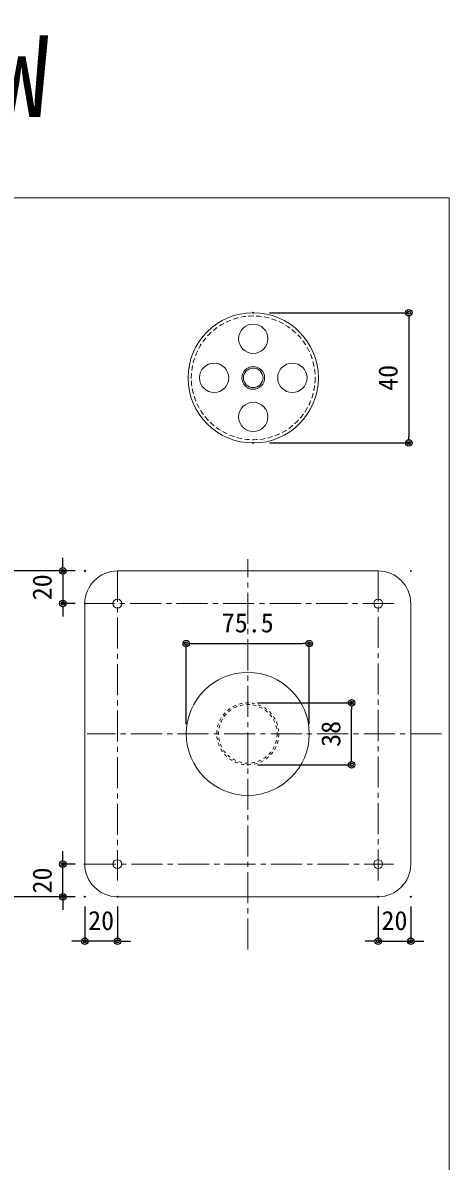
# Model space of a CAD drawing. Units: millimetres, scale not verified. Extents: x -190 to 190, y -305 to 303.
# Drawn here: x 59.1 to 190, y -46.5 to 303 of the extents above; entities that cross this region are included whole.
import ezdxf
from ezdxf.enums import TextEntityAlignment as Align

# ---------------------------------------------------------------- set-up
doc = ezdxf.new("R2010")
doc.units = ezdxf.units.MM
doc.header["$LTSCALE"] = 0.5
doc.header["$PDMODE"] = 32
doc.header["$PDSIZE"] = 0.25
for name, pattern in [('USER1', [8, 2, -2, 2, -2]), ('USER10', [4.7625, 3.175, -1.5875]), ('USER9', [28.575, 19.05, -3.175, 3.175, -3.175])]:
    doc.linetypes.add(name, pattern=pattern)
for name, color, linetype, lineweight in [('0-0_0', 7, 'Continuous', 25), ('0-1_図面枠', 5, 'Continuous', 18), ('0-2_形状', 7, 'Continuous', 18), ('0-4_GREEN', 7, 'Continuous', 18), ('0-5_1手摺寸法', 7, 'Continuous', 25), ('0-D_01外形', 2, 'Continuous', 18)]:
    doc.layers.add(name, color=color, linetype=linetype, lineweight=lineweight)
doc.layers.add('0-3_Defpoints', color=7, linetype='Continuous')
doc.styles.add('ＭＳ ゴシック', font='')
doc.styles.get('ＭＳ ゴシック').set_extended_font_data('MS Gothic')

# ---------------------------------------------------------------- blocks, each defined once
blk = doc.blocks.new('_Origin2')
at = {"layer": '0-0_0'}
blk.add_line((-0.5, 0), (-1, 0), dxfattribs=at)
for radius in [0.5, 0.25]:
    blk.add_circle((0, 0), radius, dxfattribs=at)
blk = doc.blocks.new('D95')
at = {"layer": '0-3_Defpoints'}
for p in [(1279.3361, 566.623), (1279.3361, 526.623), (1327.0752, 526.623)]:
    blk.add_point(p, dxfattribs=at)
at = {"layer": '0-5_1手摺寸法'}
for p, q in [((1284.3361, 566.623), (1327.0752, 566.623)), ((1327.0752, 564.623), (1327.0752, 528.623)), ((1284.3361, 526.623), (1327.0752, 526.623))]:
    blk.add_line(p, q, dxfattribs=at)
at = {"layer": '0-5_1手摺寸法', "xscale": 2, "yscale": 2}
for p, rotation in [((1327.0752, 566.623), 90), ((1327.0752, 526.623), 270)]:
    blk.add_blockref('_Origin2', p, dxfattribs=dict(at, rotation=rotation))
at = {"layer": '0-5_1手摺寸法', "style": 'ＭＳ ゴシック'}
blk.add_text('40', height=5.865, rotation=90, dxfattribs=at).set_placement((1325.3752, 542.623), align=Align.BOTTOM_LEFT)
blk = doc.blocks.new('D97')
at = {"layer": '0-3_Defpoints'}
for p in [(1277.6699, 446.8394), (1309.537, 446.8394), (1277.6699, 427.8394)]:
    blk.add_point(p, dxfattribs=at)
at = {"layer": '0-5_1手摺寸法'}
for p, q in [((1280.6699, 446.8394), (1309.537, 446.8394)), ((1309.537, 429.8394), (1309.537, 444.8394)), ((1280.6699, 427.8394), (1309.537, 427.8394))]:
    blk.add_line(p, q, dxfattribs=at)
at = {"layer": '0-5_1手摺寸法', "xscale": 2, "yscale": 2}
for p, rotation in [((1309.537, 446.8394), 90), ((1309.537, 427.8394), 270)]:
    blk.add_blockref('_Origin2', p, dxfattribs=dict(at, rotation=rotation))
at = {"layer": '0-5_1手摺寸法', "style": 'ＭＳ ゴシック'}
blk.add_text('38', height=5.865, rotation=90, dxfattribs=at).set_placement((1307.837, 433.3394), align=Align.BOTTOM_LEFT)
blk = doc.blocks.new('D98')
at = {"layer": '0-3_Defpoints'}
for p in [(1203.4489, 487.3394), (1227.7473, 487.3394), (1227.6699, 387.3394)]:
    blk.add_point(p, dxfattribs=at)
at = {"layer": '0-5_1手摺寸法'}
for p, q in [((1224.7473, 487.3394), (1203.4489, 487.3394)), ((1203.4489, 389.3394), (1203.4489, 485.3394)), ((1224.6699, 387.3394), (1203.4489, 387.3394))]:
    blk.add_line(p, q, dxfattribs=at)
at = {"layer": '0-5_1手摺寸法', "xscale": 2, "yscale": 2}
for p, rotation in [((1203.4489, 487.3394), 90), ((1203.4489, 387.3394), 270)]:
    blk.add_blockref('_Origin2', p, dxfattribs=dict(at, rotation=rotation))
at = {"layer": '0-5_1手摺寸法', "style": 'ＭＳ ゴシック'}
blk.add_text('200', height=5.865, rotation=90, dxfattribs=at).set_placement((1201.7489, 431.3394), align=Align.BOTTOM_LEFT)
blk = doc.blocks.new('D99')
at = {"layer": '0-3_Defpoints'}
for p in [(1220.9497, 397.3394), (1227.6699, 397.3394), (1227.6699, 387.3394)]:
    blk.add_point(p, dxfattribs=at)
at = {"layer": '0-5_1手摺寸法'}
for p, q in [((1220.9497, 399.3394), (1220.9497, 401.3394)), ((1224.6699, 397.3394), (1220.9497, 397.3394)), ((1220.9497, 387.3394), (1220.9497, 397.3394)), ((1224.6699, 387.3394), (1220.9497, 387.3394)), ((1220.9497, 385.3394), (1220.9497, 383.3394))]:
    blk.add_line(p, q, dxfattribs=at)
at = {"layer": '0-5_1手摺寸法', "xscale": 2, "yscale": 2}
for p, rotation in [((1220.9497, 397.3394), 270), ((1220.9497, 387.3394), 90)]:
    blk.add_blockref('_Origin2', p, dxfattribs=dict(at, rotation=rotation))
at = {"layer": '0-5_1手摺寸法', "style": 'ＭＳ ゴシック'}
blk.add_text('20', height=5.865, rotation=90, dxfattribs=at).set_placement((1219.2497, 388.3394), align=Align.BOTTOM_LEFT)
blk = doc.blocks.new('D100')
at = {"layer": '0-3_Defpoints'}
for p in [(1227.7473, 487.3394), (1220.9497, 477.3394), (1227.7473, 477.3394)]:
    blk.add_point(p, dxfattribs=at)
at = {"layer": '0-5_1手摺寸法'}
for p, q in [((1220.9497, 489.3394), (1220.9497, 491.3394)), ((1224.7473, 487.3394), (1220.9497, 487.3394)), ((1220.9497, 487.3394), (1220.9497, 477.3394)), ((1224.7473, 477.3394), (1220.9497, 477.3394)), ((1220.9497, 475.3394), (1220.9497, 473.3394))]:
    blk.add_line(p, q, dxfattribs=at)
at = {"layer": '0-5_1手摺寸法', "xscale": 2, "yscale": 2}
for p, rotation in [((1220.9497, 487.3394), 270), ((1220.9497, 477.3394), 90)]:
    blk.add_blockref('_Origin2', p, dxfattribs=dict(at, rotation=rotation))
at = {"layer": '0-5_1手摺寸法', "style": 'ＭＳ ゴシック'}
blk.add_text('20', height=5.865, rotation=90, dxfattribs=at).set_placement((1219.2497, 478.3394), align=Align.BOTTOM_LEFT)
blk = doc.blocks.new('D101')
at = {"layer": '0-3_Defpoints'}
for p in [(1227.6699, 387.3394), (1237.6699, 387.3394), (1227.6699, 373.6547)]:
    blk.add_point(p, dxfattribs=at)
at = {"layer": '0-5_1手摺寸法'}
for p, q in [((1227.6699, 384.3394), (1227.6699, 373.6547)), ((1237.6699, 384.3394), (1237.6699, 373.6547)), ((1225.6699, 373.6547), (1223.6699, 373.6547)), ((1237.6699, 373.6547), (1227.6699, 373.6547)), ((1239.6699, 373.6547), (1241.6699, 373.6547))]:
    blk.add_line(p, q, dxfattribs=at)
at = {"layer": '0-5_1手摺寸法', "xscale": 2, "yscale": 2}
blk.add_blockref('_Origin2', (1227.6699, 373.6547), dxfattribs=at)
at = {"layer": '0-5_1手摺寸法', "xscale": 2, "yscale": 2, "rotation": 180}
blk.add_blockref('_Origin2', (1237.6699, 373.6547), dxfattribs=at)
at = {"layer": '0-5_1手摺寸法', "style": 'ＭＳ ゴシック'}
blk.add_text('20', height=5.865, dxfattribs=at).set_placement((1228.6699, 375.3547), align=Align.BOTTOM_LEFT)
blk = doc.blocks.new('D102')
at = {"layer": '0-3_Defpoints'}
for p in [(1317.6699, 387.3394), (1327.6699, 387.3394), (1327.6699, 373.6547)]:
    blk.add_point(p, dxfattribs=at)
at = {"layer": '0-5_1手摺寸法'}
for p, q in [((1317.6699, 384.3394), (1317.6699, 373.6547)), ((1327.6699, 384.3394), (1327.6699, 373.6547)), ((1315.6699, 373.6547), (1313.6699, 373.6547)), ((1317.6699, 373.6547), (1327.6699, 373.6547)), ((1329.6699, 373.6547), (1331.6699, 373.6547))]:
    blk.add_line(p, q, dxfattribs=at)
at = {"layer": '0-5_1手摺寸法', "xscale": 2, "yscale": 2}
blk.add_blockref('_Origin2', (1317.6699, 373.6547), dxfattribs=at)
at = {"layer": '0-5_1手摺寸法', "xscale": 2, "yscale": 2, "rotation": 180}
blk.add_blockref('_Origin2', (1327.6699, 373.6547), dxfattribs=at)
at = {"layer": '0-5_1手摺寸法', "style": 'ＭＳ ゴシック'}
blk.add_text('20', height=5.865, dxfattribs=at).set_placement((1318.6699, 375.3547), align=Align.BOTTOM_LEFT)
blk = doc.blocks.new('D103')
at = {"layer": '0-3_Defpoints'}
for p in [(1296.5449, 465.0337), (1258.7949, 437.3394), (1296.5449, 437.3394)]:
    blk.add_point(p, dxfattribs=at)
at = {"layer": '0-5_1手摺寸法'}
for p, q in [((1258.7949, 440.3394), (1258.7949, 465.0337)), ((1260.7949, 465.0337), (1294.5449, 465.0337)), ((1296.5449, 440.3394), (1296.5449, 465.0337))]:
    blk.add_line(p, q, dxfattribs=at)
at = {"layer": '0-5_1手摺寸法', "xscale": 2, "yscale": 2, "rotation": 180}
blk.add_blockref('_Origin2', (1258.7949, 465.0337), dxfattribs=at)
at = {"layer": '0-5_1手摺寸法', "xscale": 2, "yscale": 2}
blk.add_blockref('_Origin2', (1296.5449, 465.0337), dxfattribs=at)
at = {"layer": '0-5_1手摺寸法', "style": 'ＭＳ ゴシック'}
blk.add_text('75.5', height=5.865, dxfattribs=at).set_placement((1269.6699, 466.7337), align=Align.BOTTOM_LEFT)

msp = doc.modelspace()

# ---------------------------------------------------------------- linework, layer by layer
at = {"layer": '0-1_図面枠'}
msp.add_lwpolyline([(-190.0138, -304.8364), (189.9862, -304.8364), (189.9862, 249.1636), (-190.0138, 249.1636)], close=True, dxfattribs=at)
at = {"layer": '0-2_形状', "linetype": 'USER1'}
for radius in [9.5, 9]:
    msp.add_circle((128.1866, 84.6709), radius, dxfattribs=at)
at = {"layer": '0-5_1手摺寸法', "color": 3, "lineweight": 18}
msp.add_circle((128.1866, 84.6709), 18.875, dxfattribs=at)
at = {"layer": '0-D_01外形', "color": 1, "linetype": 'USER9'}
for p, q in [((128.1866, 18.441), (128.1866, 138.3055)), ((88.1866, 134.6709), (88.1866, 39.6098)), ((168.1866, 39.6098), (168.1866, 134.6709)), ((173.0221, 124.6709), (78.1866, 124.6709)), ((187.5966, 84.6709), (78.9366, 84.6709)), ((78.1866, 44.6709), (172.864, 44.6709))]:
    msp.add_line(p, q, dxfattribs=at)
at = {"layer": '0-D_01外形'}
for p, q in [((168.1866, 134.6709), (88.1866, 134.6709)), ((78.1866, 124.6709), (78.1866, 44.6709)), ((178.1866, 44.6709), (178.1866, 124.6709)), ((88.1866, 34.6709), (168.1866, 34.6709))]:
    msp.add_line(p, q, dxfattribs=at)
for centre, radius in [((129.8528, 193.9544), 20), ((129.8528, 205.9544), 4.5), ((117.8528, 193.9544), 4.5), ((129.8528, 193.9544), 3.5), ((129.8528, 193.9544), 3), ((141.8528, 193.9544), 4.5), ((129.8528, 181.9544), 4.5), ((88.1866, 124.6709), 1.375), ((168.1866, 124.6709), 1.375), ((88.1866, 44.6709), 1.375), ((168.1866, 44.6709), 1.375)]:
    msp.add_circle(centre, radius, dxfattribs=at)
at = {"layer": '0-D_01外形', "color": 6, "linetype": 'USER10'}
msp.add_circle((129.8528, 193.9544), 19, dxfattribs=at)
at = {"layer": '0-D_01外形'}
for centre, start, end in [((88.1866, 124.6709), 90, 180), ((168.1866, 124.6709), 0, 90), ((88.1866, 44.6709), 180, 270), ((168.1866, 44.6709), 270, 0)]:
    msp.add_arc(centre, 10, start, end, dxfattribs=at)
for p in [(78.1866, 134.6709), (178.1866, 134.6709), (78.1866, 34.6709)]:
    msp.add_point(p, dxfattribs=at)

# ---------------------------------------------------------------- block references
at = {"layer": '0-5_1手摺寸法'}
for name in ['D95', 'D100', 'D98', 'D103', 'D97', 'D99', 'D101', 'D102']:
    msp.add_blockref(name, (-1149.4832, -352.6686), dxfattribs=at)

# ---------------------------------------------------------------- texts
at = {"layer": '0-4_GREEN', "style": 'ＭＳ ゴシック'}
msp.add_text('脱気筒\u3000DT-760W', height=25.09, dxfattribs=at).set_placement((-189.1193, 266.5048), align=Align.BOTTOM_LEFT)

doc.saveas('drawing.dxf')
